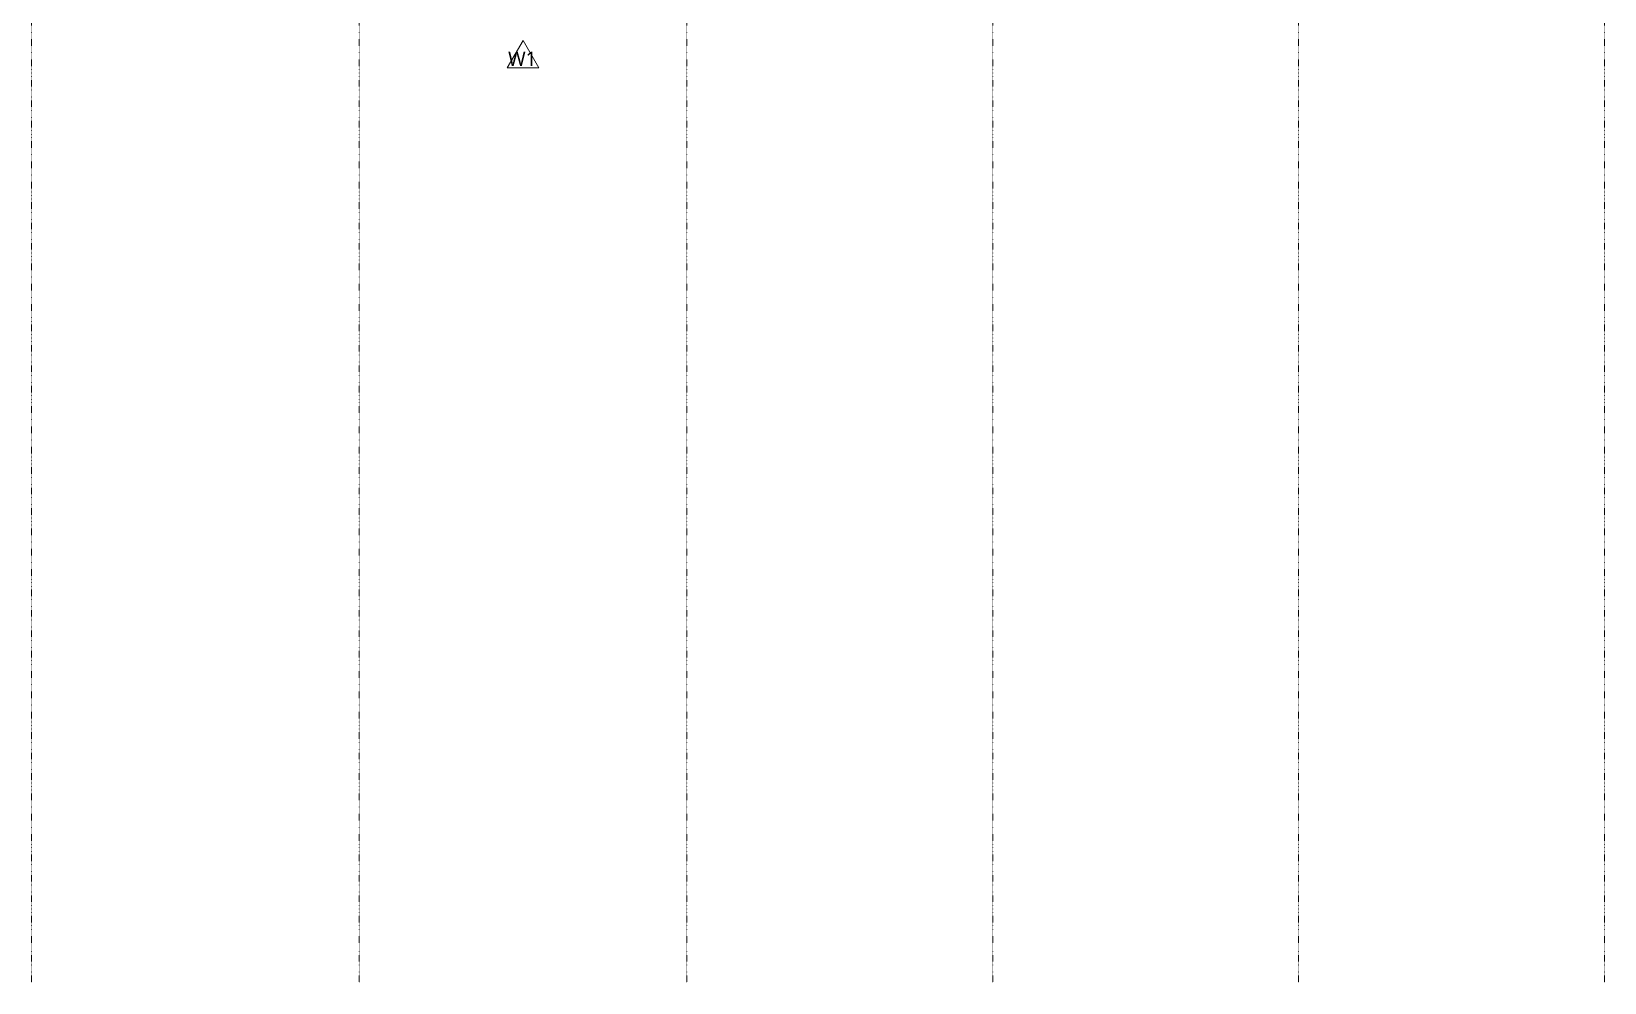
# Model space of a CAD drawing. Extents: x -32000 to 290600, y -29000 to 131250.
# Drawn here: x 0 to 43200, y -29000 to -2900 of the extents above; entities that cross this region are included whole.
import ezdxf

# ---------------------------------------------------------------- set-up
doc = ezdxf.new("R2010")
doc.units = 0
doc.header["$LTSCALE"] = 10
doc.linetypes.add('H12PL3$0$JJP_三點線', pattern=[0.9, 0.3, -0.15, 0, -0.15, 0, -0.15, 0, -0.15])
doc.linetypes.add('XFM7P30ICA$0$H12PL3$0$JJP_三點線', pattern=[0.9, 0.3, -0.15, 0, -0.15, 0, -0.15, 0, -0.15])
for name, color, linetype in [('H12PL3$0$S-GRID', 252, 'Continuous'), ('XFM7P30ICA$0$H12PL3$0$S-GRID', 252, 'Continuous'), ('XFM7P30ICA$0$H12PL3$0$W label', 252, 'Continuous')]:
    doc.layers.add(name, color=color, linetype=linetype)
doc.styles.add('XFM7P30ICA$0$H12PL3$0$Standard', font='isocp.shx', dxfattribs={"bigfont": 'chineset.shx'})

# ---------------------------------------------------------------- blocks, each defined once
blk = doc.blocks.new('H12PL3')
at = {"layer": 'H12PL3$0$S-GRID', "linetype": 'H12PL3$0$JJP_三點線', "lineweight": 0}
for p, q in [((0, 128250), (0, -28000)), ((9000, 128250), (9000, -28000)), ((18000, 128250), (18000, -28000)), ((26400, 128250), (26400, -28000)), ((34800, 128250), (34800, -28000)), ((43200, 128250), (43200, -28000)), ((0, -28000), (0, -29000)), ((9000, -28000), (9000, -29000)), ((18000, -28000), (18000, -29000)), ((26400, -28000), (26400, -29000)), ((34800, -28000), (34800, -29000)), ((43200, -28000), (43200, -29000))]:
    blk.add_line(p, q, dxfattribs=at)
blk = doc.blocks.new('XFM7P30ICA$0$H12PL3')
at = {"layer": 'XFM7P30ICA$0$H12PL3$0$S-GRID', "linetype": 'XFM7P30ICA$0$H12PL3$0$JJP_三點線', "lineweight": 0}
for p, q in [((0, 128250), (0, -28000)), ((9000, 128250), (9000, -28000)), ((18000, 128250), (18000, -28000)), ((26400, 128250), (26400, -28000)), ((34800, 128250), (34800, -28000)), ((43200, 128250), (43200, -28000)), ((0, -28000), (0, -29000)), ((9000, -28000), (9000, -29000)), ((18000, -28000), (18000, -29000)), ((26400, -28000), (26400, -29000)), ((34800, -28000), (34800, -29000)), ((43200, -28000), (43200, -29000))]:
    blk.add_line(p, q, dxfattribs=at)
at = {"layer": 'XFM7P30ICA$0$H12PL3$0$W label', "lineweight": 0, "flags": 128}
blk.add_lwpolyline([(13066.99, -3900), (13933.01, -3900), (13500, -3150)], close=True, dxfattribs=at)
at = {"layer": 'XFM7P30ICA$0$H12PL3$0$W label', "lineweight": 0, "insert": (13088.32, -3850), "char_height": 400, "attachment_point": 7, "style": 'XFM7P30ICA$0$H12PL3$0$Standard'}
blk.add_mtext('\\A1;\\pt0;{\\fMicrosoft JhengHei|b0|i0|c136|p34;W1}', dxfattribs=at)
blk = doc.blocks.new('XFM7P30ICA')
blk.add_blockref('XFM7P30ICA$0$H12PL3', (0, 0))

msp = doc.modelspace()

# ---------------------------------------------------------------- block references
for name in ['H12PL3', 'XFM7P30ICA']:
    msp.add_blockref(name, (0, 0))

doc.saveas('drawing.dxf')
